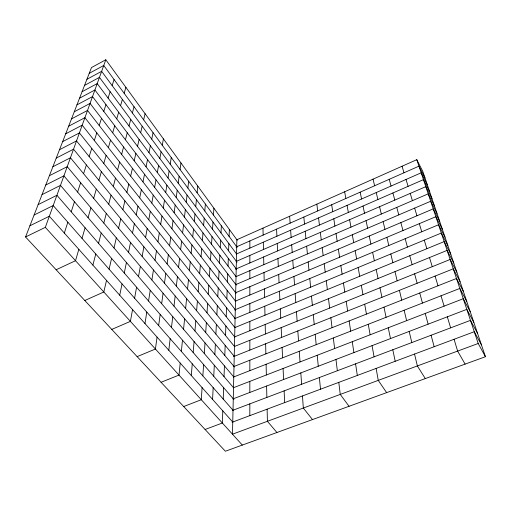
<?xml version="1.0" encoding="UTF-8"?>
<svg xmlns="http://www.w3.org/2000/svg" width="511" height="511" viewBox="0 0 511 511"><rect width="100%" height="100%" fill="white"/><g stroke="black" fill="none" stroke-linecap="round" stroke-linejoin="round"><path stroke-width="0.77" d="M249.822 415.635L249.828 403.862M249.828 392.448L249.828 381.385M249.834 370.647L249.834 360.223M249.834 350.099L249.841 340.269M249.841 330.713L249.841 321.419M249.841 312.387L249.847 303.591M249.847 295.032L249.847 286.697M249.847 278.578L249.853 270.67M249.853 262.954L249.853 255.436M249.853 248.103L249.853 240.949M222.796 410.857L222.362 423.012L205.083 429.489M223.224 399.085L223.639 387.67M224.035 376.607L224.425 365.876M224.802 355.464L225.172 345.347M225.523 335.529L225.868 325.986M226.207 316.705L226.533 307.679M226.852 298.903L227.159 290.357M227.459 282.04L227.753 273.941M228.04 266.046L228.315 258.355M228.589 250.856L228.851 243.543M229.113 236.408L229.362 229.445M212.582 399.391L213.176 387.645M213.751 376.262L214.307 365.231M214.85 354.538L215.374 344.165M215.885 334.092L216.377 324.313M216.862 314.814L217.328 305.584M217.782 296.616L218.223 287.885M218.651 279.396L219.066 271.13M219.475 263.082L219.871 255.245M220.26 247.611L220.637 240.17M221.001 232.914L221.359 225.836M202.088 387.613L201.289 399.723L183.685 406.545M202.854 375.898L203.602 364.554M204.323 353.561L205.026 342.907M205.709 332.578L206.367 322.556M207.006 312.828L207.632 303.381M208.233 294.202L208.82 285.285M209.389 276.617L209.944 268.179M210.487 259.978L211.011 251.987M211.522 244.207L212.02 236.631M212.512 229.254L212.985 222.055M213.445 215.042L213.898 208.201M191.299 375.508L192.257 363.832M193.184 352.526L194.078 341.584M194.953 330.975L195.796 320.697M196.614 310.726L197.406 301.056M198.172 291.666L198.92 282.545M199.648 273.692L200.357 265.081M201.04 256.707L201.711 248.563M202.362 240.643L202.995 232.927M203.608 225.415L204.208 218.101M204.796 210.973L205.365 204.023M180.204 363.065L179.01 375.1L161.067 382.292M181.36 351.434L182.478 340.179M183.558 329.282L184.605 318.73M185.621 308.51L186.604 298.596M187.556 288.983L188.482 279.658M189.383 270.606L190.258 261.811M191.108 253.271L191.932 244.967M192.73 236.893L193.509 229.037M194.269 221.391L195.01 213.949M195.726 206.706L196.428 199.648M197.112 192.768L197.776 186.061M168.796 350.265L170.163 338.684M171.479 327.487L172.756 316.648M173.989 306.159L175.184 295.997M176.34 286.154L177.464 276.611M178.55 267.355L179.61 258.368M180.639 249.649L181.635 241.173M182.599 232.946L183.538 224.942M184.458 217.162L185.346 209.593M186.215 202.228L187.058 195.055M187.876 188.074L188.68 181.271M157.062 337.1L155.427 349.026L137.133 356.627M158.646 325.577L160.173 314.437M161.648 303.668L163.079 293.244M164.465 283.158L165.807 273.385M167.11 263.912L168.368 254.734M169.588 245.823L170.776 237.181M171.926 228.787L173.05 220.637M174.136 212.717L175.19 205.013M176.218 197.527L177.221 190.239M178.192 183.149L179.144 176.244M180.064 169.524L180.964 162.971M144.977 323.54L146.791 312.087M148.548 301.024L150.24 290.325M151.876 279.977L153.46 269.968M154.993 260.278L156.481 250.888M157.918 241.786L159.317 232.965M160.671 224.406L161.987 216.096M163.264 208.028L164.504 200.197M165.711 192.583L166.88 185.18M168.023 177.975L169.128 170.974M170.208 164.152L171.262 157.516M132.541 309.583L130.407 321.374L111.756 329.41M134.597 298.207L136.584 287.22M138.5 276.604L140.359 266.346M142.154 256.42L143.891 246.813M145.571 237.513L147.2 228.506M148.784 219.775L150.311 211.305M151.799 203.091L153.243 195.113M154.641 187.371L156.002 179.846M157.324 172.539L158.608 165.43M159.86 158.519L161.074 151.793M162.262 145.245L163.411 138.871M119.721 295.198L122.04 283.912M124.275 273.015L126.428 262.494M128.517 252.325L130.535 242.495M132.483 232.984L134.374 223.786M136.201 214.875L137.97 206.24M139.688 197.872L141.355 189.753M142.971 181.878L144.536 174.232M146.057 166.81L147.538 159.598M148.976 152.591L150.375 145.776M151.735 139.145L153.057 132.694M106.512 280.379L103.822 291.992L84.8 300.513M109.099 269.182L111.596 258.387M114.01 247.969L116.336 237.902M118.584 228.181L120.762 218.778M122.864 209.682L124.901 200.874M126.875 192.347L128.785 184.088M130.637 176.078L132.438 168.311M134.182 160.773L135.875 153.453M137.516 146.35L139.113 139.446M140.666 132.732L142.179 126.211M143.648 119.861L145.073 113.685M92.887 265.094L95.768 254.005M98.54 243.319L101.216 233.016M103.803 223.064L106.301 213.451M108.709 204.17L111.04 195.189M113.301 186.496L115.486 178.09M117.6 169.939L119.651 162.044M121.637 154.392L123.566 146.97M125.438 139.771L127.252 132.777M129.015 125.981L130.733 119.382M132.4 112.969L134.016 106.729M78.835 249.323L75.526 260.712L56.127 269.757M82.016 238.356L85.088 227.797M88.045 217.609L90.901 207.785M93.654 198.306L96.317 189.14M98.891 180.287L101.376 171.728M103.784 163.443L106.116 155.421M108.37 147.647L110.561 140.123M112.682 132.822L114.739 125.738M116.738 118.865L118.673 112.196M120.558 105.713L122.385 99.415M124.167 93.296L125.898 87.343M64.322 233.048L67.835 222.215M71.214 211.79L74.472 201.743M77.608 192.053L80.642 182.708M83.568 173.683L86.391 164.97M89.125 156.538L91.763 148.394M94.318 140.506L96.796 132.873M99.191 125.476L101.517 118.303M103.771 111.353L105.956 104.614M108.076 98.067L110.133 91.712M112.139 85.541L114.081 79.544M485.45 356.723L478.207 343.488L232.473 434.19L236.868 239.748L416.791 159.675L422.757 171.332L485.45 356.723L225.364 451.239L25.55 236.97L45.332 227.344L105.815 59.761L237.257 240.285M25.55 236.97L91.482 67.561L105.815 59.761M89.233 73.335L103.759 65.465L237.104 247.305M86.921 79.282L101.638 71.329L236.695 254.159M84.539 85.401L99.46 77.372L237.002 262.156M82.086 91.699L97.211 83.587L236.363 269.08M79.563 98.189L94.899 89.993L236.191 276.821M76.957 104.87L92.517 96.598L236.242 285.068M74.274 111.768L90.057 103.414L236.056 293.218M71.508 118.878L87.522 110.44L235.871 301.586M68.653 126.217L84.909 117.69L235.686 310.177M65.702 133.799L82.201 125.182L235.232 318.685M62.655 141.624L79.409 132.924L235.028 327.749M59.506 149.717L76.522 140.927L234.817 337.068M56.248 158.084L73.533 149.206L234.6 346.656M52.882 166.746L70.441 157.771L234.23 356.333M49.388 175.714L67.241 166.65L234.396 366.955M45.773 185.001L63.92 175.848L233.763 376.933M42.03 194.634L60.477 185.384L233.661 387.855M38.14 204.624L56.906 195.279L233.923 399.538M34.103 214.99L53.195 205.556L233.15 410.378M29.906 225.766L49.343 216.236L232.882 422.175M236.05 247.056L418.956 166.158L424.973 177.892M236.254 254.082L421.179 172.807L427.253 184.624M236.088 261.447L423.459 179.636L429.591 191.536M235.565 269.15L425.804 186.649L431.987 198.626M236.031 276.617L428.212 193.854L434.452 205.914M235.852 284.563L430.684 201.257L436.982 213.4M235.386 292.835L433.232 208.871L439.581 221.091M235.194 301.203L435.845 216.702L442.258 229.005M234.645 309.941L438.54 224.763L445.011 237.142M234.44 318.768L441.306 233.054L447.84 245.516M234.606 327.679L444.161 241.601L450.759 254.133M234.396 337.005L447.106 250.396L453.762 263.012M234.453 346.477L450.134 259.473L456.853 272.159M233.591 356.595L453.257 268.824L460.041 281.593M233.731 366.591L456.483 278.476L463.33 291.315M233.495 377.041L459.811 288.44L466.722 301.349M233.521 387.696L463.253 298.724L470.229 311.71M233.016 398.887L466.805 309.359L473.844 322.409M232.754 410.327L470.478 320.352L477.587 333.466M232.122 422.252L474.272 331.722L481.451 344.899M45.332 227.344L242.323 445.075M276.924 432.498L267.413 421.294L267.132 409.164M312.489 419.576L303.33 408.04L302.467 395.955M349.045 406.296L340.262 394.409L338.78 382.375M386.635 392.633L378.255 380.382L376.128 368.418M425.305 378.581L417.359 365.946L414.542 354.053M465.112 364.113L457.626 351.089L454.075 339.272M416.791 159.675L478.207 343.488M402.048 166.235L404.016 172.763M406.028 179.463L408.097 186.343M410.218 193.407L412.403 200.663M414.645 208.118L416.944 215.783M419.314 223.665L421.754 231.77M424.264 240.119L426.845 248.71M429.508 257.563L432.249 266.685M435.078 276.087L437.991 285.79M441.006 295.805L444.11 306.14M447.323 316.82L450.638 327.858M389.235 179.304L391.043 186.049M392.902 192.979L394.811 200.088M396.772 207.396L398.784 214.895M400.854 222.611L402.987 230.544M405.172 238.701L407.427 247.094M409.745 255.736L412.134 264.634M414.593 273.807L417.136 283.26M419.748 293.007L422.45 303.068M425.235 313.447L428.116 324.172M431.086 335.261L434.165 346.72M373.043 179.144L374.614 185.768M376.23 192.564L377.885 199.539M379.577 206.693L381.321 214.045M383.116 221.595L384.955 229.356M386.853 237.334L388.794 245.542M390.8 253.986L392.863 262.673M394.984 271.622L397.168 280.833M399.423 290.337L401.748 300.129M404.144 310.234L406.615 320.659M409.17 331.428L411.815 342.555M360.153 192.162L361.571 199.003M363.027 206.022L364.515 213.228M366.048 220.624L367.626 228.219M369.242 236.025L370.903 244.054M372.615 252.3L374.371 260.789M376.185 269.521L378.044 278.514M379.967 287.776L381.941 297.319M383.978 307.156L386.08 317.305M388.251 327.775L390.493 338.582M392.806 349.748L395.195 361.283M344.65 191.778L345.845 198.492M347.078 205.377L348.336 212.435M349.626 219.685L350.948 227.127M352.309 234.766L353.708 242.616M355.145 250.684L356.627 258.981M358.147 267.515L359.712 276.291M361.322 285.323L362.976 294.63M364.688 304.211L366.444 314.093M368.259 324.281L370.136 334.788M372.065 345.64L374.065 356.838M331.696 204.751L332.738 211.675M333.804 218.785L334.897 226.073M336.021 233.559L337.171 241.243M338.359 249.132L339.579 257.244M340.831 265.579L342.115 274.151M343.437 282.973L344.804 292.049M346.203 301.394L347.652 311.02M349.141 320.94L350.674 331.166M352.258 341.712L353.893 352.596M355.579 363.838L357.323 375.444M316.858 204.151L317.695 210.947M318.551 217.916L319.426 225.057M320.333 232.39L321.259 239.915M322.205 247.643L323.182 255.577M324.185 263.727L325.213 272.101M326.274 280.718L327.366 289.577M328.49 298.692L329.64 308.076M330.828 317.74L332.054 327.698M333.319 337.963L334.622 348.547M335.963 359.463L337.349 370.737M303.841 217.073L304.518 224.08M305.214 231.266L305.923 238.637M306.657 246.2L307.411 253.967M308.178 261.939L308.976 270.134M309.787 278.546L310.624 287.201M311.486 296.099L312.374 305.252M313.281 314.674L314.22 324.376M315.191 334.366L316.188 344.67M317.216 355.286L318.276 366.24M319.369 377.54L320.499 389.216M289.641 216.262L290.127 223.135M290.631 230.18L291.149 237.411M291.679 244.82L292.222 252.421M292.777 260.227L293.346 268.237M293.934 276.464L294.54 284.921M295.16 293.608L295.799 302.544M296.457 311.736L297.127 321.189M297.824 330.93L298.539 340.958M299.274 351.287L300.034 361.935M300.819 372.921L301.631 384.253M276.566 229.139L276.898 236.223M277.237 243.485L277.582 250.927M277.939 258.572L278.31 266.41M278.687 274.458L279.07 282.724M279.466 291.213L279.875 299.938M280.296 308.912L280.731 318.136M281.171 327.628L281.631 337.401M282.098 347.461L282.583 357.821M283.081 368.501L283.599 379.52M284.129 390.877L284.678 402.604M262.98 228.13L263.139 235.073M263.306 242.195L263.472 249.489M263.644 256.976L263.817 264.653M264.002 272.529L264.187 280.609M264.379 288.913L264.57 297.44M264.775 306.198L264.979 315.204M265.19 324.459L265.407 333.99M265.637 343.788L265.867 353.88M266.103 364.273L266.352 374.985M266.601 386.029L266.863 397.411"/></g></svg>
